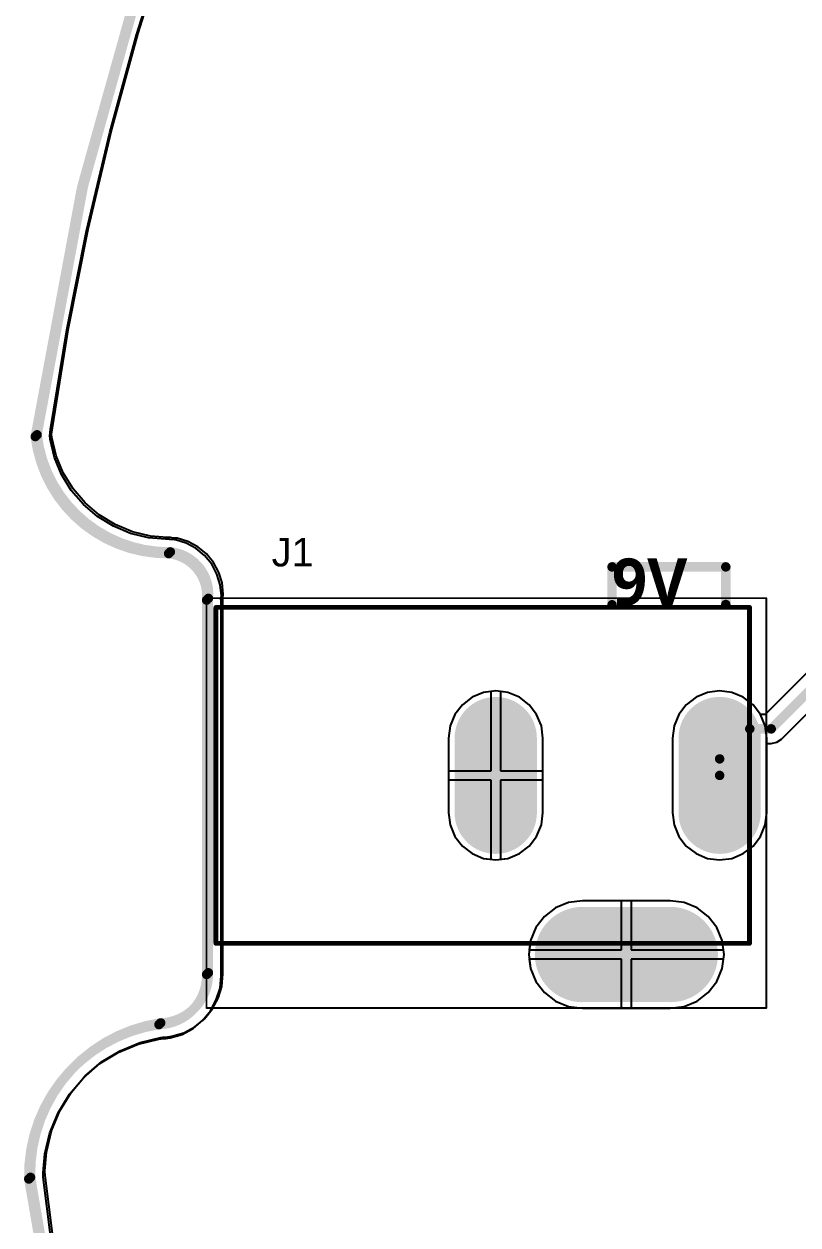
# Model space of a CAD drawing. Header units: inches. Extents: x 0.02 to 6.01, y 0.01 to 5.6.
# Drawn here: x 0.017 to 0.834, y 2.606 to 3.873 of the extents above; entities that cross this region are included whole.
import ezdxf

# ---------------------------------------------------------------- set-up
doc = ezdxf.new("R2010")
doc.units = ezdxf.units.IN
doc.header["$MEASUREMENT"] = 0
for name, color, linetype in [('Bottom Layer', 5, 'Continuous'), ('Bottom Solder', 6, 'Continuous'), ('Mechanical 13', 56, 'Continuous'), ('Mechanical 15', 56, 'Continuous'), ('Multi-Layer', 9, 'Continuous'), ('Pad Holes', 156, 'Continuous'), ('Top Layer', 1, 'Continuous'), ('Top Overlay', 2, 'Continuous'), ('Top Solder', 216, 'Continuous')]:
    doc.layers.add(name, color=color, linetype=linetype)
doc.styles.add('Arial', font='', dxfattribs={"height": 0.2})
doc.styles.add('Segoe UI_Bold', font='', dxfattribs={"height": 0.2})
doc.styles.get('Arial').set_extended_font_data('Arial')
doc.styles.get('Segoe UI_Bold').set_extended_font_data('Segoe UI', bold=True)

# ---------------------------------------------------------------- blocks, each defined once
blk = doc.blocks.new('NINIGI_DC_005_38')
at = {"layer": 'Bottom Layer'}
h = blk.add_hatch(color=5, dxfattribs=at)
edge = h.paths.add_edge_path()
edge.add_arc((-0.1378, -0.0394), 0.0394, 180, 360)
edge.add_line((-0.0984, -0.0394), (-0.0984, 0.0394))
edge.add_arc((-0.1378, 0.0394), 0.0394, 0, 180)
edge.add_line((-0.1772, 0.0394), (-0.1772, -0.0394))
h = blk.add_hatch(color=5, dxfattribs=at)
edge = h.paths.add_edge_path()
edge.add_arc((0.0984, -0.0394), 0.0394, 180, 360)
edge.add_line((0.1378, -0.0394), (0.1378, 0.0394))
edge.add_arc((0.0984, 0.0394), 0.0394, 0, 180)
edge.add_line((0.0591, 0.0394), (0.0591, -0.0394))
h = blk.add_hatch(color=5, dxfattribs=at)
edge = h.paths.add_edge_path()
edge.add_arc((-0.0463, -0.189), 0.0463, 90, 270)
edge.add_line((-0.0463, -0.2352), (0.0463, -0.2352))
edge.add_arc((0.0463, -0.189), 0.0463, 270, 450)
edge.add_line((0.0463, -0.1427), (-0.0463, -0.1427))
at = {"layer": 'Bottom Solder'}
h = blk.add_hatch(color=6, dxfattribs=at)
edge = h.paths.add_edge_path()
edge.add_arc((-0.1378, -0.0394), 0.0434, 180, 360)
edge.add_line((-0.0944, -0.0394), (-0.0944, 0.0394))
edge.add_arc((-0.1378, 0.0394), 0.0434, 0, 180)
edge.add_line((-0.1812, 0.0394), (-0.1812, -0.0394))
h = blk.add_hatch(color=6, dxfattribs=at)
edge = h.paths.add_edge_path()
edge.add_arc((0.0984, -0.0394), 0.0434, 180, 360)
edge.add_line((0.1418, -0.0394), (0.1418, 0.0394))
edge.add_arc((0.0984, 0.0394), 0.0434, 0, 180)
edge.add_line((0.0551, 0.0394), (0.0551, -0.0394))
h = blk.add_hatch(color=6, dxfattribs=at)
edge = h.paths.add_edge_path()
edge.add_arc((-0.0463, -0.189), 0.0503, 90, 270)
edge.add_line((-0.0463, -0.2392), (0.0463, -0.2392))
edge.add_arc((0.0463, -0.189), 0.0503, 270, 450)
edge.add_line((0.0463, -0.1387), (-0.0463, -0.1387))
at = {"layer": 'Multi-Layer'}
h = blk.add_hatch(color=9, dxfattribs=at)
edge = h.paths.add_edge_path()
edge.add_arc((-0.1378, -0.0394), 0.0394, 180, 360)
edge.add_line((-0.0984, -0.0394), (-0.0984, 0.0394))
edge.add_arc((-0.1378, 0.0394), 0.0394, 0, 180)
edge.add_line((-0.1772, 0.0394), (-0.1772, -0.0394))
h = blk.add_hatch(color=9, dxfattribs=at)
edge = h.paths.add_edge_path()
edge.add_arc((0.0984, -0.0394), 0.0394, 180, 360)
edge.add_line((0.1378, -0.0394), (0.1378, 0.0394))
edge.add_arc((0.0984, 0.0394), 0.0394, 0, 180)
edge.add_line((0.0591, 0.0394), (0.0591, -0.0394))
h = blk.add_hatch(color=9, dxfattribs=at)
edge = h.paths.add_edge_path()
edge.add_arc((-0.0463, -0.189), 0.0463, 90, 270)
edge.add_line((-0.0463, -0.2352), (0.0463, -0.2352))
edge.add_arc((0.0463, -0.189), 0.0463, 270, 450)
edge.add_line((0.0463, -0.1427), (-0.0463, -0.1427))
at = {"layer": 'Pad Holes'}
for points in [[(-0.1535, -0.0591), (-0.1535, 0.0591), (-0.122, 0.0591), (-0.122, -0.0591)], [(0.0827, -0.0591), (0.0827, 0.0591), (0.1142, 0.0591), (0.1142, -0.0591)], [(-0.0689, -0.1732), (0.0689, -0.1732), (0.0689, -0.2047), (-0.0689, -0.2047)]]:
    blk.add_hatch(color=7, dxfattribs=at).paths.add_polyline_path(points)
at = {"layer": 'Top Layer'}
h = blk.add_hatch(color=1, dxfattribs=at)
edge = h.paths.add_edge_path()
edge.add_arc((-0.1378, -0.0394), 0.0394, 180, 360)
edge.add_line((-0.0984, -0.0394), (-0.0984, 0.0394))
edge.add_arc((-0.1378, 0.0394), 0.0394, 0, 180)
edge.add_line((-0.1772, 0.0394), (-0.1772, -0.0394))
h = blk.add_hatch(color=1, dxfattribs=at)
edge = h.paths.add_edge_path()
edge.add_arc((0.0984, -0.0394), 0.0394, 180, 360)
edge.add_line((0.1378, -0.0394), (0.1378, 0.0394))
edge.add_arc((0.0984, 0.0394), 0.0394, 0, 180)
edge.add_line((0.0591, 0.0394), (0.0591, -0.0394))
h = blk.add_hatch(color=1, dxfattribs=at)
edge = h.paths.add_edge_path()
edge.add_arc((-0.0463, -0.189), 0.0463, 90, 270)
edge.add_line((-0.0463, -0.2352), (0.0463, -0.2352))
edge.add_arc((0.0463, -0.189), 0.0463, 270, 450)
edge.add_line((0.0463, -0.1427), (-0.0463, -0.1427))
at = {"layer": 'Top Solder'}
h = blk.add_hatch(color=216, dxfattribs=at)
edge = h.paths.add_edge_path()
edge.add_arc((-0.1378, -0.0394), 0.0434, 180, 360)
edge.add_line((-0.0944, -0.0394), (-0.0944, 0.0394))
edge.add_arc((-0.1378, 0.0394), 0.0434, 0, 180)
edge.add_line((-0.1812, 0.0394), (-0.1812, -0.0394))
h = blk.add_hatch(color=216, dxfattribs=at)
edge = h.paths.add_edge_path()
edge.add_arc((0.0984, -0.0394), 0.0434, 180, 360)
edge.add_line((0.1418, -0.0394), (0.1418, 0.0394))
edge.add_arc((0.0984, 0.0394), 0.0434, 0, 180)
edge.add_line((0.0551, 0.0394), (0.0551, -0.0394))
h = blk.add_hatch(color=216, dxfattribs=at)
edge = h.paths.add_edge_path()
edge.add_arc((-0.0463, -0.189), 0.0503, 90, 270)
edge.add_line((-0.0463, -0.2392), (0.0463, -0.2392))
edge.add_arc((0.0463, -0.189), 0.0503, 270, 450)
edge.add_line((0.0463, -0.1387), (-0.0463, -0.1387))
at = {"layer": 'Mechanical 13'}
for points in [[(-0.4331, 0.1772, 0.005, 0.005, 0), (0.1299, 0.1772, 0.005, 0.005, 0)], [(-0.4331, -0.1772, 0.005, 0.005, 0), (-0.4331, 0.1772, 0.005, 0.005, 0)], [(0.1299, -0.1772, 0.005, 0.005, 0), (0.1299, 0.1772, 0.005, 0.005, 0)], [(-0.4331, -0.1772, 0.005, 0.005, 0), (0.1299, -0.1772, 0.005, 0.005, 0)]]:
    blk.add_lwpolyline(points, format="xyseb", dxfattribs=at)
for points in [[(-0.4343, 0.1772, 0.0025, 0.0025, 1), (-0.4318, 0.1772, 0.0025, 0.0025, 1)], [(-0.4343, 0.1772, 0.0025, 0.0025, 1), (-0.4318, 0.1772, 0.0025, 0.0025, 1)], [(0.1287, 0.1772, 0.0025, 0.0025, 1), (0.1312, 0.1772, 0.0025, 0.0025, 1)], [(0.1287, 0.1772, 0.0025, 0.0025, 1), (0.1312, 0.1772, 0.0025, 0.0025, 1)], [(-0.4343, -0.1772, 0.0025, 0.0025, 1), (-0.4318, -0.1772, 0.0025, 0.0025, 1)], [(-0.4343, -0.1772, 0.0025, 0.0025, 1), (-0.4318, -0.1772, 0.0025, 0.0025, 1)], [(0.1287, -0.1772, 0.0025, 0.0025, 1), (0.1312, -0.1772, 0.0025, 0.0025, 1)], [(0.1287, -0.1772, 0.0025, 0.0025, 1), (0.1312, -0.1772, 0.0025, 0.0025, 1)]]:
    blk.add_lwpolyline(points, format="xyseb", close=True, dxfattribs=at)
at = {"layer": 'Mechanical 15'}
for points in [[(-0.4429, 0.187, 0.00197, 0.00197, 0), (0.1476, 0.187, 0.00197, 0.00197, 0)], [(-0.4429, -0.2453, 0.00197, 0.00197, 0), (-0.4429, 0.187, 0.00197, 0.00197, 0)], [(0.1476, -0.2453, 0.00197, 0.00197, 0), (0.1476, 0.187, 0.00197, 0.00197, 0)], [(-0.4429, -0.2453, 0.00197, 0.00197, 0), (0.1476, -0.2453, 0.00197, 0.00197, 0)]]:
    blk.add_lwpolyline(points, format="xyseb", dxfattribs=at)
for points in [[(-0.4434, 0.187, 0.000984, 0.000984, 1), (-0.4424, 0.187, 0.000984, 0.000984, 1)], [(-0.4434, 0.187, 0.000984, 0.000984, 1), (-0.4424, 0.187, 0.000984, 0.000984, 1)], [(0.1471, 0.187, 0.000984, 0.000984, 1), (0.1481, 0.187, 0.000984, 0.000984, 1)], [(0.1471, 0.187, 0.000984, 0.000984, 1), (0.1481, 0.187, 0.000984, 0.000984, 1)], [(-0.4434, -0.2453, 0.000984, 0.000984, 1), (-0.4424, -0.2453, 0.000984, 0.000984, 1)], [(-0.4434, -0.2453, 0.000984, 0.000984, 1), (-0.4424, -0.2453, 0.000984, 0.000984, 1)], [(0.1471, -0.2453, 0.000984, 0.000984, 1), (0.1481, -0.2453, 0.000984, 0.000984, 1)], [(0.1471, -0.2453, 0.000984, 0.000984, 1), (0.1481, -0.2453, 0.000984, 0.000984, 1)]]:
    blk.add_lwpolyline(points, format="xyseb", close=True, dxfattribs=at)
at = {"layer": 'Top Overlay'}
for points in [[(-0.4331, 0.1772, 0.005, 0.005, 0), (0.1299, 0.1772, 0.005, 0.005, 0)], [(-0.4331, -0.1772, 0.005, 0.005, 0), (-0.4331, 0.1772, 0.005, 0.005, 0)], [(0.1299, 0.0906, 0.005, 0.005, 0), (0.1299, 0.1772, 0.005, 0.005, 0)], [(0.1299, -0.1772, 0.005, 0.005, 0), (0.1299, -0.0906, 0.005, 0.005, 0)], [(-0.4331, -0.1772, 0.005, 0.005, 0), (-0.0945, -0.1772, 0.005, 0.005, 0)], [(0.0945, -0.1772, 0.005, 0.005, 0), (0.1299, -0.1772, 0.005, 0.005, 0)]]:
    blk.add_lwpolyline(points, format="xyseb", dxfattribs=at)
for points in [[(-0.4343, 0.1772, 0.0025, 0.0025, 1), (-0.4318, 0.1772, 0.0025, 0.0025, 1)], [(-0.4343, 0.1772, 0.0025, 0.0025, 1), (-0.4318, 0.1772, 0.0025, 0.0025, 1)], [(0.1287, 0.1772, 0.0025, 0.0025, 1), (0.1312, 0.1772, 0.0025, 0.0025, 1)], [(0.1287, 0.1772, 0.0025, 0.0025, 1), (0.1312, 0.1772, 0.0025, 0.0025, 1)], [(0.1287, 0.0906, 0.0025, 0.0025, 1), (0.1312, 0.0906, 0.0025, 0.0025, 1)], [(0.1287, -0.0906, 0.0025, 0.0025, 1), (0.1312, -0.0906, 0.0025, 0.0025, 1)], [(-0.4343, -0.1772, 0.0025, 0.0025, 1), (-0.4318, -0.1772, 0.0025, 0.0025, 1)], [(-0.4343, -0.1772, 0.0025, 0.0025, 1), (-0.4318, -0.1772, 0.0025, 0.0025, 1)], [(-0.0957, -0.1772, 0.0025, 0.0025, 1), (-0.0932, -0.1772, 0.0025, 0.0025, 1)], [(0.0932, -0.1772, 0.0025, 0.0025, 1), (0.0957, -0.1772, 0.0025, 0.0025, 1)], [(0.1287, -0.1772, 0.0025, 0.0025, 1), (0.1312, -0.1772, 0.0025, 0.0025, 1)], [(0.1287, -0.1772, 0.0025, 0.0025, 1), (0.1312, -0.1772, 0.0025, 0.0025, 1)]]:
    blk.add_lwpolyline(points, format="xyseb", close=True, dxfattribs=at)

msp = doc.modelspace()

# ---------------------------------------------------------------- linework, layer by layer
at = {"layer": 'Bottom Layer'}
for p, q in [((0.1379, 3.863), (0.1697, 3.9648)), ((0.1096, 3.7602), (0.1379, 3.863)), ((0.0851, 3.6564), (0.1096, 3.7602)), ((0.0643, 3.5519), (0.0851, 3.6564)), ((0.0473, 3.4466), (0.0643, 3.5519)), ((0.0464, 3.44), (0.0473, 3.4466)), ((0.0467, 3.4364), (0.0464, 3.44)), ((0.0513, 3.4173), (0.0467, 3.4364)), ((0.0588, 3.3992), (0.0513, 3.4173)), ((0.0691, 3.3825), (0.0588, 3.3992)), ((0.0818, 3.3675), (0.0691, 3.3825)), ((0.0967, 3.3548), (0.0818, 3.3675)), ((0.1134, 3.3446), (0.0967, 3.3548)), ((0.1316, 3.337), (0.1134, 3.3446)), ((0.1506, 3.3325), (0.1316, 3.337)), ((0.1683, 3.3311), (0.1506, 3.3325)), ((0.1706, 3.331), (0.1683, 3.3311)), ((0.1711, 3.331), (0.1706, 3.331)), ((0.1717, 3.3311), (0.1711, 3.331)), ((0.1732, 3.3308), (0.1717, 3.3311)), ((0.178, 3.3303), (0.1732, 3.3308)), ((0.179, 3.3302), (0.178, 3.3303)), ((0.1903, 3.3268), (0.179, 3.3302)), ((0.2006, 3.3212), (0.1903, 3.3268)), ((0.2097, 3.3137), (0.2006, 3.3212)), ((0.2172, 3.3046), (0.2097, 3.3137)), ((0.2228, 3.2942), (0.2172, 3.3046)), ((0.2262, 3.283), (0.2228, 3.2942)), ((0.2273, 3.2712), (0.2262, 3.283)), ((0.227, 3.2675), (0.2273, 3.2712)), ((0.2271, 3.2668), (0.227, 3.2675)), ((0.2271, 2.8718), (0.2271, 3.2668)), ((0.5021, 3.1675), (0.4901, 3.1625)), ((0.515, 3.1692), (0.5021, 3.1675)), ((0.5279, 3.1675), (0.515, 3.1692)), ((0.5399, 3.1625), (0.5279, 3.1675)), ((0.7383, 3.1675), (0.7263, 3.1625)), ((0.7512, 3.1692), (0.7383, 3.1675)), ((0.7641, 3.1675), (0.7512, 3.1692)), ((0.7761, 3.1625), (0.7641, 3.1675)), ((0.4901, 3.1625), (0.4798, 3.1546)), ((0.5502, 3.1546), (0.5399, 3.1625)), ((0.7263, 3.1625), (0.716, 3.1546)), ((0.7864, 3.1546), (0.7761, 3.1625)), ((0.4719, 3.1443), (0.4669, 3.1323)), ((0.4798, 3.1546), (0.4719, 3.1443)), ((0.5581, 3.1443), (0.5502, 3.1546)), ((0.5631, 3.1323), (0.5581, 3.1443)), ((0.7081, 3.1443), (0.7031, 3.1323)), ((0.716, 3.1546), (0.7081, 3.1443)), ((0.7943, 3.1443), (0.7864, 3.1546)), ((0.7993, 3.1323), (0.7943, 3.1443)), ((0.4669, 3.1323), (0.4652, 3.1194)), ((0.5648, 3.1194), (0.5631, 3.1323)), ((0.7031, 3.1323), (0.7014, 3.1194)), ((0.801, 3.1194), (0.7993, 3.1323)), ((0.4652, 3.1194), (0.4652, 3.0406)), ((0.5648, 3.0406), (0.5648, 3.1194)), ((0.7014, 3.1194), (0.7014, 3.0406)), ((0.801, 3.0406), (0.801, 3.1194)), ((0.4652, 3.0406), (0.4669, 3.0277)), ((0.5631, 3.0277), (0.5648, 3.0406)), ((0.7014, 3.0406), (0.7031, 3.0277)), ((0.7993, 3.0277), (0.801, 3.0406)), ((0.4669, 3.0277), (0.4719, 3.0157)), ((0.4719, 3.0157), (0.4798, 3.0054)), ((0.5502, 3.0054), (0.5581, 3.0157)), ((0.5581, 3.0157), (0.5631, 3.0277)), ((0.7031, 3.0277), (0.7081, 3.0157)), ((0.7081, 3.0157), (0.716, 3.0054)), ((0.7864, 3.0054), (0.7943, 3.0157)), ((0.7943, 3.0157), (0.7993, 3.0277)), ((0.4798, 3.0054), (0.4901, 2.9975)), ((0.5399, 2.9975), (0.5502, 3.0054)), ((0.716, 3.0054), (0.7263, 2.9975)), ((0.7761, 2.9975), (0.7864, 3.0054)), ((0.4901, 2.9975), (0.5021, 2.9925)), ((0.5021, 2.9925), (0.515, 2.9908)), ((0.515, 2.9908), (0.5279, 2.9925)), ((0.5279, 2.9925), (0.5399, 2.9975)), ((0.7263, 2.9975), (0.7383, 2.9925)), ((0.7383, 2.9925), (0.7512, 2.9908)), ((0.7512, 2.9908), (0.7641, 2.9925)), ((0.7641, 2.9925), (0.7761, 2.9975)), ((0.5782, 2.9402), (0.5664, 2.9311)), ((0.5918, 2.9458), (0.5782, 2.9402)), ((0.6065, 2.9478), (0.5918, 2.9458)), ((0.6991, 2.9478), (0.6065, 2.9478)), ((0.7137, 2.9458), (0.6991, 2.9478)), ((0.7274, 2.9402), (0.7137, 2.9458)), ((0.7392, 2.9311), (0.7274, 2.9402)), ((0.5664, 2.9311), (0.5574, 2.9194)), ((0.7482, 2.9194), (0.7392, 2.9311)), ((0.5574, 2.9194), (0.5517, 2.9057)), ((0.7539, 2.9057), (0.7482, 2.9194)), ((0.5517, 2.9057), (0.5498, 2.891)), ((0.7558, 2.891), (0.7539, 2.9057)), ((0.5498, 2.891), (0.5517, 2.8763)), ((0.7539, 2.8763), (0.7558, 2.891)), ((0.5517, 2.8763), (0.5574, 2.8627)), ((0.7482, 2.8627), (0.7539, 2.8763)), ((0.2259, 2.8574), (0.2272, 2.8705)), ((0.2271, 2.8715), (0.2271, 2.8718)), ((0.2272, 2.8705), (0.2271, 2.8715)), ((0.2221, 2.8449), (0.2259, 2.8574)), ((0.5574, 2.8627), (0.5664, 2.8509)), ((0.5664, 2.8509), (0.5782, 2.8419)), ((0.7274, 2.8419), (0.7392, 2.8509)), ((0.7392, 2.8509), (0.7482, 2.8627)), ((0.2159, 2.8333), (0.2221, 2.8449)), ((0.5782, 2.8419), (0.5918, 2.8362)), ((0.7137, 2.8362), (0.7274, 2.8419)), ((0.2076, 2.8231), (0.2159, 2.8333)), ((0.5918, 2.8362), (0.6065, 2.8343)), ((0.6065, 2.8343), (0.6991, 2.8343)), ((0.6991, 2.8343), (0.7137, 2.8362)), ((0.1858, 2.8086), (0.1974, 2.8148)), ((0.1974, 2.8148), (0.2076, 2.8231)), ((0.1398, 2.7984), (0.1615, 2.8036)), ((0.1615, 2.8036), (0.1637, 2.8038)), ((0.1615, 2.8036), (0.1615, 2.8036)), ((0.1637, 2.8038), (0.1686, 2.8043)), ((0.1686, 2.8043), (0.1733, 2.8048)), ((0.1733, 2.8048), (0.1858, 2.8086)), ((0.0992, 2.7777), (0.1187, 2.7896)), ((0.1187, 2.7896), (0.1398, 2.7984)), ((0.0818, 2.7629), (0.0992, 2.7777)), ((0.067, 2.7455), (0.0818, 2.7629)), ((0.0551, 2.726), (0.067, 2.7455)), ((0.0463, 2.7049), (0.0551, 2.726)), ((0.041, 2.6827), (0.0463, 2.7049)), ((0.0394, 2.6627), (0.041, 2.6827)), ((0.0396, 2.6579), (0.0394, 2.6627)), ((0.0473, 2.5967), (0.0396, 2.6579)), ((0.0396, 2.6579), (0.0396, 2.6579)), ((0.0396, 2.6579), (0.0396, 2.6579))]:
    msp.add_line(p, q, dxfattribs=at)
for points in [[(0.0311, 3.4393, 0.01, 0.01, -0.226289), (1.4578, 5.5947, 0.01, 0.01, 0)], [(0.1717, 3.3158, 0.01, 0.01, -0.382816), (0.0311, 3.4393, 0.01, 0.01, 0)], [(0.1717, 3.3158, 0.01, 0.01, -0.414214), (0.2118, 3.2668, 0.01, 0.01, 0)], [(0.2118, 2.8718, 0.01, 0.01, 0), (0.2118, 3.2668, 0.01, 0.01, 0)], [(0.2118, 2.8718, 0.01, 0.01, -0.414213), (0.1615, 2.8189, 0.01, 0.01, 0)], [(0.0242, 2.656, 0.01, 0.01, -0.37941), (0.1615, 2.8189, 0.01, 0.01, 0)], [(3.0037, 0.0199, 0.01, 0.01, -0.378866), (0.0242, 2.656, 0.01, 0.01, 0)]]:
    msp.add_lwpolyline(points, format="xyseb", dxfattribs=at)
for points in [[(0.0286, 3.4393, 0.005, 0.005, 1), (0.0336, 3.4393, 0.005, 0.005, 1)], [(0.0286, 3.4393, 0.005, 0.005, 1), (0.0336, 3.4393, 0.005, 0.005, 1)], [(0.1692, 3.3158, 0.005, 0.005, 1), (0.1742, 3.3158, 0.005, 0.005, 1)], [(0.1692, 3.3158, 0.005, 0.005, 1), (0.1742, 3.3158, 0.005, 0.005, 1)], [(0.2093, 3.2668, 0.005, 0.005, 1), (0.2143, 3.2668, 0.005, 0.005, 1)], [(0.2093, 3.2668, 0.005, 0.005, 1), (0.2143, 3.2668, 0.005, 0.005, 1)], [(0.2093, 2.8718, 0.005, 0.005, 1), (0.2143, 2.8718, 0.005, 0.005, 1)], [(0.2093, 2.8718, 0.005, 0.005, 1), (0.2143, 2.8718, 0.005, 0.005, 1)], [(0.159, 2.8189, 0.005, 0.005, 1), (0.164, 2.8189, 0.005, 0.005, 1)], [(0.159, 2.8189, 0.005, 0.005, 1), (0.164, 2.8189, 0.005, 0.005, 1)], [(0.0217, 2.656, 0.005, 0.005, 1), (0.0267, 2.656, 0.005, 0.005, 1)], [(0.0217, 2.656, 0.005, 0.005, 1), (0.0267, 2.656, 0.005, 0.005, 1)]]:
    msp.add_lwpolyline(points, format="xyseb", close=True, dxfattribs=at)
at = {"layer": 'Top Layer'}
for p, q in [((0.136, 3.8612), (0.1679, 3.963)), ((0.1078, 3.7584), (0.136, 3.8612)), ((0.0833, 3.6546), (0.1078, 3.7584)), ((0.0625, 3.5501), (0.0833, 3.6546)), ((0.0454, 3.4448), (0.0625, 3.5501)), ((0.0446, 3.4382), (0.0454, 3.4448)), ((0.0449, 3.4346), (0.0446, 3.4382)), ((0.0495, 3.4155), (0.0449, 3.4346)), ((0.057, 3.3974), (0.0495, 3.4155)), ((0.0672, 3.3807), (0.057, 3.3974)), ((0.08, 3.3657), (0.0672, 3.3807)), ((0.0949, 3.353), (0.08, 3.3657)), ((0.1116, 3.3428), (0.0949, 3.353)), ((0.1297, 3.3352), (0.1116, 3.3428)), ((0.1488, 3.3307), (0.1297, 3.3352)), ((0.1665, 3.3293), (0.1488, 3.3307)), ((0.1687, 3.3292), (0.1665, 3.3293)), ((0.1693, 3.3292), (0.1687, 3.3292)), ((0.1699, 3.3293), (0.1693, 3.3292)), ((0.1713, 3.329), (0.1699, 3.3293)), ((0.1761, 3.3285), (0.1713, 3.329)), ((0.1771, 3.3284), (0.1761, 3.3285)), ((0.1884, 3.325), (0.1771, 3.3284)), ((0.1988, 3.3194), (0.1884, 3.325)), ((0.2079, 3.3119), (0.1988, 3.3194)), ((0.2154, 3.3028), (0.2079, 3.3119)), ((0.2209, 3.2924), (0.2154, 3.3028)), ((0.2244, 3.2812), (0.2209, 3.2924)), ((0.2255, 3.2694), (0.2244, 3.2812)), ((0.2251, 3.2657), (0.2255, 3.2694)), ((0.2253, 3.265), (0.2251, 3.2657)), ((0.2253, 2.87), (0.2253, 3.265)), ((0.8557, 3.2008), (0.7993, 3.1444)), ((0.5021, 3.1675), (0.4901, 3.1625)), ((0.51, 3.1685), (0.5021, 3.1675)), ((0.51, 3.085), (0.51, 3.1685)), ((0.5279, 3.1675), (0.52, 3.1685)), ((0.52, 3.1685), (0.52, 3.085)), ((0.5399, 3.1625), (0.5279, 3.1675)), ((0.7383, 3.1675), (0.7263, 3.1625)), ((0.7512, 3.1692), (0.7383, 3.1675)), ((0.7641, 3.1675), (0.7512, 3.1692)), ((0.7761, 3.1625), (0.7641, 3.1675)), ((0.8164, 3.1183), (0.8728, 3.1747)), ((0.4901, 3.1625), (0.4798, 3.1546)), ((0.5502, 3.1546), (0.5399, 3.1625)), ((0.7263, 3.1625), (0.716, 3.1546)), ((0.7864, 3.1546), (0.7761, 3.1625)), ((0.4719, 3.1443), (0.4669, 3.1323)), ((0.4798, 3.1546), (0.4719, 3.1443)), ((0.5581, 3.1443), (0.5502, 3.1546)), ((0.5631, 3.1323), (0.5581, 3.1443)), ((0.7081, 3.1443), (0.7031, 3.1323)), ((0.716, 3.1546), (0.7081, 3.1443)), ((0.7942, 3.1444), (0.7864, 3.1546)), ((0.7993, 3.1444), (0.7942, 3.1444)), ((0.4669, 3.1323), (0.4652, 3.1194)), ((0.5648, 3.1194), (0.5631, 3.1323)), ((0.7031, 3.1323), (0.7014, 3.1194)), ((0.4652, 3.1194), (0.4652, 3.085)), ((0.5648, 3.085), (0.5648, 3.1194)), ((0.7014, 3.1194), (0.7014, 3.0406)), ((0.8114, 3.115), (0.8164, 3.1183)), ((0.801, 3.0406), (0.801, 3.1138)), ((0.801, 3.1138), (0.8056, 3.1138)), ((0.8056, 3.1138), (0.8114, 3.115)), ((0.4652, 3.085), (0.51, 3.085)), ((0.52, 3.085), (0.5648, 3.085)), ((0.51, 3.075), (0.4652, 3.075)), ((0.4652, 3.075), (0.4652, 3.0406)), ((0.51, 2.9915), (0.51, 3.075)), ((0.5648, 3.075), (0.52, 3.075)), ((0.52, 3.075), (0.52, 2.9915)), ((0.5648, 3.0406), (0.5648, 3.075)), ((0.4652, 3.0406), (0.4669, 3.0277)), ((0.5631, 3.0277), (0.5648, 3.0406)), ((0.7014, 3.0406), (0.7031, 3.0277)), ((0.7993, 3.0277), (0.801, 3.0406)), ((0.4669, 3.0277), (0.4719, 3.0157)), ((0.4719, 3.0157), (0.4798, 3.0054)), ((0.5502, 3.0054), (0.5581, 3.0157)), ((0.5581, 3.0157), (0.5631, 3.0277)), ((0.7031, 3.0277), (0.7081, 3.0157)), ((0.7081, 3.0157), (0.716, 3.0054)), ((0.7864, 3.0054), (0.7943, 3.0157)), ((0.7943, 3.0157), (0.7993, 3.0277)), ((0.4798, 3.0054), (0.4901, 2.9975)), ((0.5399, 2.9975), (0.5502, 3.0054)), ((0.716, 3.0054), (0.7263, 2.9975)), ((0.7761, 2.9975), (0.7864, 3.0054)), ((0.4901, 2.9975), (0.5021, 2.9925)), ((0.5021, 2.9925), (0.51, 2.9915)), ((0.52, 2.9915), (0.5279, 2.9925)), ((0.5279, 2.9925), (0.5399, 2.9975)), ((0.7263, 2.9975), (0.7383, 2.9925)), ((0.7383, 2.9925), (0.7512, 2.9908)), ((0.7512, 2.9908), (0.7641, 2.9925)), ((0.7641, 2.9925), (0.7761, 2.9975)), ((0.5782, 2.9402), (0.5664, 2.9311)), ((0.5918, 2.9458), (0.5782, 2.9402)), ((0.6065, 2.9478), (0.5918, 2.9458)), ((0.6478, 2.9478), (0.6065, 2.9478)), ((0.6478, 2.896), (0.6478, 2.9478)), ((0.6991, 2.9478), (0.6578, 2.9478)), ((0.6578, 2.9478), (0.6578, 2.896)), ((0.7137, 2.9458), (0.6991, 2.9478)), ((0.7274, 2.9402), (0.7137, 2.9458)), ((0.7392, 2.9311), (0.7274, 2.9402)), ((0.5664, 2.9311), (0.5574, 2.9194)), ((0.7482, 2.9194), (0.7392, 2.9311)), ((0.5574, 2.9194), (0.5517, 2.9057)), ((0.7539, 2.9057), (0.7482, 2.9194)), ((0.5517, 2.9057), (0.5504, 2.896)), ((0.7551, 2.896), (0.7539, 2.9057)), ((0.5504, 2.896), (0.6478, 2.896)), ((0.6578, 2.896), (0.7551, 2.896)), ((0.6478, 2.886), (0.5504, 2.886)), ((0.5504, 2.886), (0.5517, 2.8763)), ((0.5517, 2.8763), (0.5574, 2.8627)), ((0.6478, 2.8343), (0.6478, 2.886)), ((0.7551, 2.886), (0.6578, 2.886)), ((0.6578, 2.886), (0.6578, 2.8343)), ((0.7482, 2.8627), (0.7539, 2.8763)), ((0.7539, 2.8763), (0.7551, 2.886)), ((0.2241, 2.8556), (0.2253, 2.8687)), ((0.2252, 2.8697), (0.2253, 2.87)), ((0.2253, 2.8687), (0.2252, 2.8697)), ((0.2202, 2.8431), (0.2241, 2.8556)), ((0.5574, 2.8627), (0.5664, 2.8509)), ((0.5664, 2.8509), (0.5782, 2.8419)), ((0.7274, 2.8419), (0.7392, 2.8509)), ((0.7392, 2.8509), (0.7482, 2.8627)), ((0.2141, 2.8315), (0.2202, 2.8431)), ((0.5782, 2.8419), (0.5918, 2.8362)), ((0.7137, 2.8362), (0.7274, 2.8419)), ((0.2057, 2.8213), (0.2141, 2.8315)), ((0.5918, 2.8362), (0.6065, 2.8343)), ((0.6065, 2.8343), (0.6478, 2.8343)), ((0.6578, 2.8343), (0.6991, 2.8343)), ((0.6991, 2.8343), (0.7137, 2.8362)), ((0.184, 2.8068), (0.1956, 2.813)), ((0.1956, 2.813), (0.2057, 2.8213)), ((0.1379, 2.7966), (0.1596, 2.8018)), ((0.1596, 2.8018), (0.1597, 2.8018)), ((0.1597, 2.8018), (0.1619, 2.802)), ((0.1619, 2.802), (0.1668, 2.8025)), ((0.1668, 2.8025), (0.1714, 2.803)), ((0.1714, 2.803), (0.184, 2.8068)), ((0.0974, 2.7759), (0.1168, 2.7878)), ((0.1168, 2.7878), (0.1379, 2.7966)), ((0.08, 2.7611), (0.0974, 2.7759)), ((0.0652, 2.7437), (0.08, 2.7611)), ((0.0532, 2.7242), (0.0652, 2.7437)), ((0.0445, 2.7031), (0.0532, 2.7242)), ((0.0392, 2.6809), (0.0445, 2.7031)), ((0.0376, 2.6609), (0.0392, 2.6809)), ((0.0377, 2.6561), (0.0376, 2.6609)), ((0.0454, 2.5949), (0.0377, 2.6561)), ((0.0377, 2.6561), (0.0377, 2.6561)), ((0.0377, 2.6561), (0.0377, 2.6561))]:
    msp.add_line(p, q, dxfattribs=at)
for points in [[(0.0292, 3.4375, 0.01, 0.01, -0.226289), (1.4559, 5.5929, 0.01, 0.01, 0)], [(0.1699, 3.314, 0.01, 0.01, -0.382816), (0.0292, 3.4375, 0.01, 0.01, 0)], [(0.1699, 3.314, 0.01, 0.01, -0.414214), (0.21, 3.265, 0.01, 0.01, 0)], [(0.21, 2.87, 0.01, 0.01, 0), (0.21, 3.265, 0.01, 0.01, 0)], [(0.8056, 3.1291, 0.01, 0.01, 0), (0.8665, 3.19, 0.01, 0.01, 0)], [(0.7512, 3.0974, 0.01, 0.01, 0), (0.783, 3.1291, 0.01, 0.01, 0)], [(0.783, 3.1291, 0.01, 0.01, 0), (0.8056, 3.1291, 0.01, 0.01, 0)], [(0.7512, 3.08, 0.01, 0.01, 0), (0.7512, 3.0974, 0.01, 0.01, 0)], [(0.21, 2.87, 0.01, 0.01, -0.414213), (0.1597, 2.8171, 0.01, 0.01, 0)], [(0.0224, 2.6542, 0.01, 0.01, -0.37941), (0.1597, 2.8171, 0.01, 0.01, 0)], [(3.0019, 0.0181, 0.01, 0.01, -0.378866), (0.0224, 2.6542, 0.01, 0.01, 0)]]:
    msp.add_lwpolyline(points, format="xyseb", dxfattribs=at)
for points in [[(0.0267, 3.4375, 0.005, 0.005, 1), (0.0317, 3.4375, 0.005, 0.005, 1)], [(0.0267, 3.4375, 0.005, 0.005, 1), (0.0317, 3.4375, 0.005, 0.005, 1)], [(0.1674, 3.314, 0.005, 0.005, 1), (0.1724, 3.314, 0.005, 0.005, 1)], [(0.1674, 3.314, 0.005, 0.005, 1), (0.1724, 3.314, 0.005, 0.005, 1)], [(0.2075, 3.265, 0.005, 0.005, 1), (0.2125, 3.265, 0.005, 0.005, 1)], [(0.2075, 3.265, 0.005, 0.005, 1), (0.2125, 3.265, 0.005, 0.005, 1)], [(0.7805, 3.1291, 0.005, 0.005, 1), (0.7855, 3.1291, 0.005, 0.005, 1)], [(0.7805, 3.1291, 0.005, 0.005, 1), (0.7855, 3.1291, 0.005, 0.005, 1)], [(0.8031, 3.1291, 0.005, 0.005, 1), (0.8081, 3.1291, 0.005, 0.005, 1)], [(0.8031, 3.1291, 0.005, 0.005, 1), (0.8081, 3.1291, 0.005, 0.005, 1)], [(0.7487, 3.0974, 0.005, 0.005, 1), (0.7537, 3.0974, 0.005, 0.005, 1)], [(0.7487, 3.0974, 0.005, 0.005, 1), (0.7537, 3.0974, 0.005, 0.005, 1)], [(0.7487, 3.08, 0.005, 0.005, 1), (0.7537, 3.08, 0.005, 0.005, 1)], [(0.2075, 2.87, 0.005, 0.005, 1), (0.2125, 2.87, 0.005, 0.005, 1)], [(0.2075, 2.87, 0.005, 0.005, 1), (0.2125, 2.87, 0.005, 0.005, 1)], [(0.1572, 2.8171, 0.005, 0.005, 1), (0.1622, 2.8171, 0.005, 0.005, 1)], [(0.1572, 2.8171, 0.005, 0.005, 1), (0.1622, 2.8171, 0.005, 0.005, 1)], [(0.0199, 2.6542, 0.005, 0.005, 1), (0.0249, 2.6542, 0.005, 0.005, 1)], [(0.0199, 2.6542, 0.005, 0.005, 1), (0.0249, 2.6542, 0.005, 0.005, 1)]]:
    msp.add_lwpolyline(points, format="xyseb", close=True, dxfattribs=at)
at = {"layer": 'Top Overlay'}
for points in [[(0.6377, 3.26, 0.01, 0.01, 0), (0.6377, 3.3, 0.01, 0.01, 0)], [(0.6377, 3.3, 0.01, 0.01, 0), (0.7577, 3.3, 0.01, 0.01, 0)], [(0.7577, 3.2603, 0.01, 0.01, 0), (0.7577, 3.3, 0.01, 0.01, 0)]]:
    msp.add_lwpolyline(points, format="xyseb", dxfattribs=at)
for points in [[(0.6352, 3.3, 0.005, 0.005, 1), (0.6402, 3.3, 0.005, 0.005, 1)], [(0.6352, 3.3, 0.005, 0.005, 1), (0.6402, 3.3, 0.005, 0.005, 1)], [(0.7552, 3.3, 0.005, 0.005, 1), (0.7602, 3.3, 0.005, 0.005, 1)], [(0.7552, 3.3, 0.005, 0.005, 1), (0.7602, 3.3, 0.005, 0.005, 1)], [(0.6352, 3.26, 0.005, 0.005, 1), (0.6402, 3.26, 0.005, 0.005, 1)], [(0.7552, 3.2603, 0.005, 0.005, 1), (0.7602, 3.2603, 0.005, 0.005, 1)]]:
    msp.add_lwpolyline(points, format="xyseb", close=True, dxfattribs=at)

# ---------------------------------------------------------------- block references
msp.add_blockref('NINIGI_DC_005_38', (0.6528, 3.08))

# ---------------------------------------------------------------- texts
for s, height, style, p in [('J1', 0.03, 'Arial', (0.2786, 3.3005)), ('9V', 0.05, 'Segoe UI_Bold', (0.6375, 3.259))]:
    msp.add_text(s, height=height, dxfattribs=dict(at, style=style)).set_placement(p)

doc.saveas('drawing.dxf')
